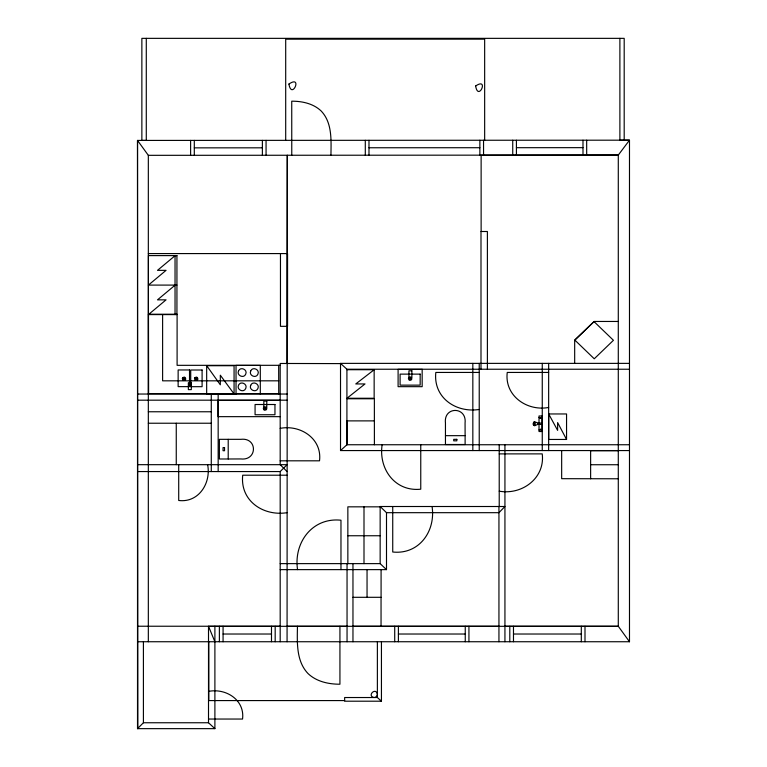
<?xml version="1.0" encoding="UTF-8"?>
<svg xmlns="http://www.w3.org/2000/svg" width="767" height="767" viewBox="0 0 767 767"><rect width="100%" height="100%" fill="white"/><g stroke="black" fill="none" stroke-linecap="round" stroke-linejoin="round"><path stroke-width="1.15" d="M340.519 363.606L287.069 363.481L287.28 155.193L287.069 641.739M377.374 694.71L376.453 696.618L374.555 697.529M280.185 641.739L280.185 471.561L287.069 464.677L137.514 464.677M214.894 626.227L214.894 728.65L137.514 728.65L143.41 722.754L143.41 641.739M629.486 363.376L340.519 363.376L340.519 450.565L346.914 444.745L629.486 444.745M175.173 255.603L157.503 270.348L166.055 270.348L148.424 285.094L176.937 285.094M175.173 285.094L157.503 299.849L166.055 299.849L148.424 314.595L148.606 394.094M374.152 369.761L355.773 383.941L365.006 383.941L346.991 398.255L374.152 398.255L374.152 369.713L346.991 369.713M409.962 377.661L409.147 378.476L409.962 379.627L411.112 378.821L410.307 377.661M228.211 458.992L240.876 458.944C257.549 460.794 257.683 437.334 240.876 439.328L219.381 439.328L219.381 458.992L228.211 458.992L228.211 439.328M137.514 641.739L629.486 641.739L629.486 140.179L619.889 140.188L619.889 38.35M194.3 147.858L262.381 147.82M368.985 147.763L479.864 147.715M516.421 147.695L582.987 147.657M137.811 728.65L137.514 140.428L148.328 155.327L618.288 155.087L629.486 140.179L137.514 140.428L137.514 728.65M148.328 253.58L287.558 253.58L287.558 326.33L280.463 326.33L280.463 253.58M618.288 321.459L594.176 321.459L574.675 340.145L574.675 363.376M287.069 363.481L280.185 363.481L280.185 464.677L287.069 471.561M280.176 365.313L177.1 365.332L177.1 314.221L148.482 314.221L148.424 393.605L278.757 393.605M340.519 363.376L346.914 369.234L629.486 369.234M479.231 372.436L435.819 372.446C433.125 397.642 455.962 413.135 479.231 409.463M548.654 372.436L507.246 372.446C504.312 395.791 527.082 411.515 548.654 407.469M278.737 380.825L162.614 380.825L162.614 314.595M234.069 393.922L206.668 393.922L206.668 365.715L234.069 365.715L234.069 393.922L220.321 375.207L220.321 384.794L206.716 365.715M137.514 394.037L287.069 394.037M346.991 398.763L374.363 398.763L374.401 444.755M137.514 400.182L287.069 400.182M280.176 400.345L218.039 400.345L218.039 416.654L280.176 416.654M148.328 411.764L211.213 411.764M548.683 413.959L566.554 413.959L566.554 439.453L548.683 439.453L548.683 413.959L557.619 430.364L557.619 422.588L566.554 439.453M539.019 417.555L542.01 417.555M346.991 420.882L374.401 420.882M542.01 423.068L537.782 423.068L534.657 421.706L533.87 421.908L533.161 423.566L533.266 424.755L534.657 425.743L537.782 424.391L542.01 424.391M148.328 423.231L211.213 423.231M280.185 428.36C300.386 424.419 322.303 438.666 319.513 460.814L280.185 460.814M539.019 429.894L542.01 429.846M445.454 435.666L465.118 435.666L465.118 444.505L445.454 444.505L445.454 423C443.46 406.194 466.921 406.328 465.07 423L465.118 435.666M340.519 450.565L629.486 450.565M590.628 450.699L618.288 450.699M499.221 453.891L542.231 453.882C545.26 478.167 521.943 495.261 499.221 491.177M590.628 464.735L618.288 464.735M137.514 471.561L280.185 471.561M287.069 475.204L242.708 475.204C239.946 500.947 263.417 516.479 287.069 512.682M618.288 478.781L561.665 478.685L561.665 450.603M380.154 506.508L504.935 506.508L498.943 512.682L386.501 512.682L380.154 506.508L380.154 563.63L386.501 569.632L386.501 512.682M380.144 506.834L347.854 506.834L347.854 563.63M347.854 535.749L380.144 535.749M280.185 563.63L380.154 563.63M280.185 569.632L386.501 569.632M352.964 597.301L381.084 597.301L381.084 569.641M137.514 626.227L280.185 626.265M287.069 626.265L347.048 626.265M352.964 626.265L498.943 626.265M504.935 626.265L618.288 626.265L629.486 641.739M214.894 728.65L208.509 722.754L208.509 626.313L618.288 626.313L618.288 155.087L481.13 155.193L481.13 231.5M223.072 634.021L271.489 634.021M398.399 634.021L465.253 634.021M513.478 634.021L581.309 634.021M208.509 691.393C225.834 687.932 244.97 699.897 242.554 719.043L208.509 719.043M381.439 701.201L377.374 697.529L344.642 697.529L344.642 701.201L381.439 701.201L381.439 641.739M344.642 700.578L208.797 700.578L208.797 641.758M143.41 722.754L208.509 722.754M373.951 697.529C366.684 695.87 375.715 686.848 377.374 694.106M208.509 626.313L214.894 641.739M586.669 140.198L586.688 155.107M582.987 140.208L582.997 155.107M516.421 140.236L516.431 155.135M512.73 140.236L512.739 155.145M483.546 140.256L483.555 155.155M479.864 140.256L479.864 155.155M368.985 140.313L368.985 155.222M365.293 140.313L365.303 155.222M330.941 155.231C331.114 140.256 332.379 122.701 321.124 110.956C313.31 103.545 302.217 101.158 291.738 101.186L291.767 155.26M266.063 140.371L266.072 155.27M262.381 140.371L262.381 155.27M194.3 140.399L194.31 155.308M190.609 140.409L190.619 155.308M624.194 140.188L624.194 38.35L141.866 38.35L141.866 140.428L146.286 140.428L146.286 38.35M590.628 450.603L590.628 478.781M585 626.313L585 641.739M581.309 626.313L581.309 641.739M548.654 363.376L548.654 450.565M542.259 363.376L542.259 450.565M539.019 423.068L539.019 415.982L542.01 415.982L542.01 431.524L539.019 431.524L539.019 424.391M538.079 423.068L538.079 424.391M513.478 626.313L513.478 641.739M509.796 626.313L509.796 641.739M504.935 444.745L504.935 641.739M499.221 444.745L499.221 506.508M498.943 506.508L498.943 641.739M487.39 369.234L487.39 231.5L480.995 231.5L480.995 369.234M484.658 140.256L484.658 39.155L285.698 39.184L285.698 140.361M479.231 363.376L479.231 450.565M472.836 363.376L472.836 450.565M468.934 626.313L468.934 641.739M465.253 626.313L465.253 641.739M432.061 506.508C435.857 531.09 419.146 554.819 392.733 552.01L392.733 506.508M420.757 444.745L420.757 489.193C394.947 491.915 378.447 468.829 382.129 444.745M398.399 626.313L398.399 641.739M394.717 626.313L394.717 641.739M381.046 597.301L381.046 626.265M377.374 641.739L377.374 697.529M367.048 569.641L367.048 597.301M363.999 506.834L363.999 563.63M352.964 563.63L352.964 641.739M347.029 420.882L347.029 444.755M347.048 563.63L347.048 641.739M346.914 369.234L346.914 444.745M340.97 569.632L340.97 520.218C312.265 517.188 293.521 542.691 297.548 569.632M339.934 626.313L339.934 684.222C328.573 684.231 316.541 681.652 308.066 673.599C296.052 661.058 297.203 642.343 297.452 626.313M278.67 365.313L278.737 394.094M275.18 626.313L275.18 641.739M271.489 626.313L271.489 641.739M260.301 394.065L260.301 365.399L236.035 365.399L236.035 394.065M223.072 626.313L223.072 641.739M219.381 626.313L219.381 641.739M218.164 394.037L218.164 471.561M211.28 394.037L211.28 471.561M207.627 464.677C211.28 482.836 198.835 503.018 178.711 500.477L178.711 464.677M176.257 423.231L176.257 464.668M175.039 255.603L175.039 314.595M148.328 155.327L148.328 641.739M238.499 371.027C236.409 375.504 243.916 378.917 245.747 374.085C247.846 369.608 240.339 366.204 238.499 371.027M250.694 371.027C248.604 375.504 256.101 378.917 257.942 374.085C260.042 369.608 252.535 366.204 250.694 371.027M288.919 84.044C291.719 100.611 303.09 74.476 288.919 84.044M238.499 385.331C236.409 389.809 243.906 393.222 245.747 388.399C247.846 383.922 240.339 380.509 238.499 385.331M250.694 385.331C248.604 389.809 256.101 393.222 257.942 388.399C260.032 383.922 252.535 380.509 250.694 385.331M475.636 86C478.349 102.097 489.404 76.7 475.636 86M540.275 418.178C541.157 419.012 540.399 416.634 540.275 418.178M540.543 429.693C539.738 429.635 541.128 428.398 540.543 429.693M534.235 422.31C532.71 429.491 537.13 422.751 534.235 422.31M182.824 377.575L182.325 378.495L182.824 380.01L183.735 380.518L185.259 380.01L185.767 379.099L185.259 377.575L184.348 377.076L182.824 377.575M183.342 378.102L183.342 379.492L184.732 379.492L184.732 378.102L183.342 378.102M195 377.575L194.502 378.495L195 380.01L195.921 380.518L197.435 380.01L197.944 379.099L197.435 377.575L196.525 377.076L195 377.575M195.527 378.102L195.527 379.492L196.918 379.492L196.918 378.102L195.527 378.102M263.8 407.354L263.302 408.265L263.8 409.789L264.72 410.287L266.235 409.789L266.743 408.869L266.235 407.354L265.324 406.846L263.8 407.354M264.327 407.871L264.327 409.262L265.718 409.262L265.718 407.871L264.327 407.871M408.916 377.431L408.408 378.342L408.916 379.866L409.827 380.365L411.352 379.866L411.85 378.946L411.352 377.431L410.431 376.923L408.916 377.431M594.022 321.594L574.847 340.088L594.252 358.793L613.437 340.299L594.022 321.594M176.937 255.603L148.424 255.603L148.424 314.595L176.937 314.595L176.937 255.603M422.166 369.349L398.102 369.349L398.102 386.673L422.166 386.673L422.166 369.349M189.516 369.962L178.136 369.962L178.136 386.635L189.516 386.635L189.516 369.962M202.095 370.01L190.715 370.01L190.715 386.683L202.095 386.683L202.095 370.01M411.879 370.797L408.926 370.797L408.926 377.68L411.879 377.68L411.879 370.797M420.163 374.123L400.106 374.123L400.106 385.139L420.163 385.139L420.163 374.123M191.309 382.743L188.356 382.743L188.356 389.626L191.309 389.626L191.309 382.743M266.782 401.112L263.829 401.112L263.829 407.996L266.782 407.996L266.782 401.112M274.96 404.506L255.075 404.506L255.075 414.746L274.96 414.746L274.96 404.506M456.844 439.338L453.719 439.338L453.719 440.833L456.844 440.833L456.844 439.338M224.539 447.602L223.053 447.602L223.053 450.728L224.539 450.728L224.539 447.602"/></g></svg>
